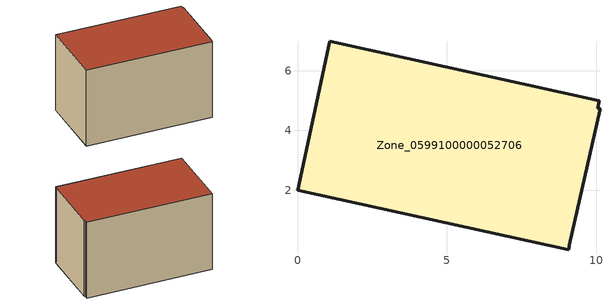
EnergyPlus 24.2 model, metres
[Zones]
Zone_0599100000052706
 floor ground (C_G): 10.13,4.72 9.11,0.15 9.08,0 0,1.99 1.08,6.99 10.12,5 10.06,4.74 z0
 wall outside (C_F): 1.08,6.99 0,1.99 9.08,0 9.11,0.15 10.13,4.72 10.06,4.74 10.12,5 1.08,6.99 z0:5.95
 roof outside (C_R): 9.08,0 9.11,0.15 10.13,4.72 10.06,4.74 10.12,5 1.08,6.99 0,1.99 z5.95
[BUILDING]
Pand.0599100000052706: North Axis=0; Terrain=City; Loads Convergence Tolerance Value=0.04; Temperature Convergence Tolerance Value=0.4; Solar Distribution=FullExterior; Maximum Number of Warmup Days=25; Minimum Number of Warmup Days=1
[Site:Location]
Rotterdam.The.Hague.AP_ZH_NLD Design_Conditions: Latitude=51.96; Longitude=4.45; Time Zone=1; Elevation=-4.5
[SITE:GROUNDTEMPERATURE:BUILDINGSURFACE]
18, 18, 18, 18, 18, 18, 18, 18, 18, 18, 18, 18
[MATERIAL] Thermal Absorptance=0.9; Solar Absorptance=0.7; Visible Absorptance=0.7
Name | Roughness | Thickness | Conductivity | Density | Specific Heat
G.TI.1975-1991 | MediumSmooth | 0.15 | 0.288461 | 540 | 1210
F.TI.1975-1991 | Rough | 0.3 | 0.230769 | 1920 | 840
R.TI.1975-1991 | MediumRough | 0.2 | 0.153846 | 1500 | 1000
[CONSTRUCTION]
C_G: G.TI.1975-1991
C_F: F.TI.1975-1991
C_R: R.TI.1975-1991
[ZONE]
Zone_0599100000052706: Type=1; Multiplier=1; Ceiling Height=Autocalculate; Volume=Autocalculate; Floor Area=autocalculate; Part of Total Floor Area=Yes
[ZONEINFILTRATION:DESIGNFLOWRATE]
Infil_Zone_0599100000052706: Zone or ZoneList or Space or SpaceList=Zone_0599100000052706; Schedule=AlwaysOn; Design Flow Rate Calculation Method=Flow/Area; Flow Rate per Floor Area=0.003; Constant Term Coefficient=1; Temperature Term Coefficient=0; Velocity Term Coefficient=0; Velocity Squared Term Coefficient=0
[HVACTEMPLATE:ZONE:IDEALLOADSAIRSYSTEM]
Zone_0599100000052706: Maximum Heating Supply Air Temperature=50; Minimum Cooling Supply Air Temperature=13; Maximum Heating Supply Air Humidity Ratio=0.0156; Minimum Cooling Supply Air Humidity Ratio=0.0077; Heating Limit=NoLimit; Cooling Limit=NoLimit; Dehumidification Control Type=ConstantSensibleHeatRatio; Cooling Sensible Heat Ratio=0.7; Dehumidification Setpoint=60; Humidification Control Type=None; Humidification Setpoint=30; Outdoor Air Method=None; Outdoor Air Flow Rate per Person=0.00944; Outdoor Air Flow Rate per Zone Floor Area=0; Outdoor Air Flow Rate per Zone=0; Demand Controlled Ventilation Type=None; Outdoor Air Economizer Type=NoEconomizer; Heat Recovery Type=None; Sensible Heat Recovery Effectiveness=0.7; Latent Heat Recovery Effectiveness=0.65
[ZONECONTROL:THERMOSTAT]
ThermostatControl_Zone_0599100000052706: Zone or ZoneList=Zone_0599100000052706; Control Type Schedule=DualSetpointControlType; Control 1=Thermostat_Zone_0599100000052706; Temperature Difference Between Cutout And Setpoint=0
[THERMOSTATSETPOINT:DUALSETPOINT]
Thermostat_Zone_0599100000052706: Heating Setpoint Temperature Schedule=HeatingSetpoint_Zone_0599100000052706; Cooling Setpoint Temperature Schedule=CoolingSetpoint_Zone_0599100000052706
[SCHEDULE:COMPACT]
HeatingSetpoint_Zone_0599100000052706: Through: 12/31, For: AllDays, Until: 24:00, 21
CoolingSetpoint_Zone_0599100000052706: Through: 12/31, For: AllDays, Until: 24:00, 24
DualSetpointControlType: Through: 12/31, For: AllDays, Until: 24:00, 4
AlwaysOn: Through: 12/31, For: AllDays, Until: 24:00, 1
